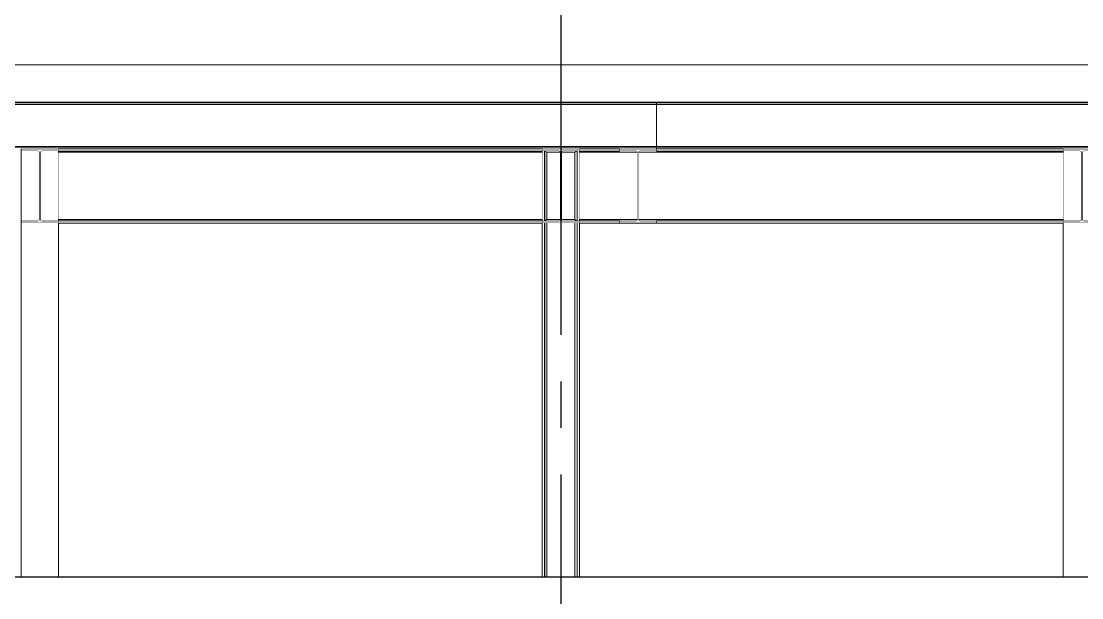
# Model space of a CAD drawing. Extents: x -18489 to 195597, y -1599 to 112111.
# Drawn here: x 21550 to 22120, y 27365 to 27674 of the extents above; entities that cross this region are included whole.
import ezdxf
from ezdxf.xclip import XClip

# ---------------------------------------------------------------- set-up
doc = ezdxf.new("R2010")
doc.units = 0
doc.header["$LTSCALE"] = 100
doc.header["$XCLIPFRAME"] = 2
doc.linetypes.add('188K-SM-07-F10-MECH-CR PIPE-Y2257103$0$X-S-FAB_SL ALL$0$COL-CEN-LIN', pattern=[3.25, 2.5, -0.25, 0.25, -0.25])
doc.linetypes.add('188K-SM-07-F10-MECH-CR PIPE-Y2257103$0$X-S-FAB_SL ALL$0$Wipeout_Contour', pattern=[1, 0, -1])
for name, color, linetype in [('188K-SM-07-F10-MECH-CR PIPE-Y2257103$0$X-S-FAB_SL ALL$0$ASP_1', 1, 'Continuous'), ('188K-SM-07-F10-MECH-CR PIPE-Y2257103$0$X-S-FAB_SL ALL$0$CCL', 15, '188K-SM-07-F10-MECH-CR PIPE-Y2257103$0$X-S-FAB_SL ALL$0$COL-CEN-LIN'), ('188K-SM-07-F10-MECH-CR PIPE-Y2257103$0$X-S-FAB_SL ALL$0$Hattch', 7, 'Continuous'), ('188K-SM-07-F10-MECH-CR PIPE-Y2257103$0$X-S-FAB_SL ALL$0$S-BEAM', 7, 'Continuous'), ('188K-SM-07-F10-MECH-CR PIPE-Y2257103$0$X-S-FAB_SL ALL$0$S-COL', 7, 'Continuous'), ('188K-SM-07-F10-MECH-CR PIPE-Y2257103$0$X-S-FAB_SL ALL$0$S-SLAB', 7, 'Continuous')]:
    doc.layers.add(name, color=color, linetype=linetype)

# ---------------------------------------------------------------- blocks, each defined once
blk = doc.blocks.new('188K-SM-07-F10-MECH-CR PIPE-Y2257103$0$X-S-FAB_SL ALL$0$剖面元素_1332_3', base_point=(23061.26, -8263.06))
at = {"layer": '188K-SM-07-F10-MECH-CR PIPE-Y2257103$0$X-S-FAB_SL ALL$0$S-BEAM', "color": 2, "lineweight": 0}
for p, q in [((44611.26, -6988.06), (44611.26, -6989.36)), ((44631.26, -6988.06), (44611.26, -6988.06)), ((44631.26, -6988.06), (44631.26, -6989.36)), ((44611.26, -7026.76), (44611.26, -7028.06)), ((44631.26, -7028.06), (44611.26, -7028.06)), ((44631.26, -7026.76), (44631.26, -7028.06))]:
    blk.add_line(p, q, dxfattribs=at)
at = {"layer": '188K-SM-07-F10-MECH-CR PIPE-Y2257103$0$X-S-FAB_SL ALL$0$S-BEAM', "color": 2, "lineweight": 0, "flags": 128}
for points in [[(44620.69, -6989.54), (44620.26, -6989.36), (44611.26, -6989.36)], [(44620.69, -6989.54), (44620.86, -6989.96), (44620.86, -7026.16), (44620.69, -7026.59)], [(44621.84, -6989.54), (44621.66, -6989.96), (44621.66, -7026.16), (44621.84, -7026.59)], [(44631.26, -6989.36), (44622.26, -6989.36), (44621.84, -6989.54)], [(44620.69, -7026.59), (44620.26, -7026.76), (44611.26, -7026.76)], [(44621.84, -7026.59), (44622.26, -7026.76), (44631.26, -7026.76)]]:
    blk.add_lwpolyline(points, dxfattribs=at)
blk = doc.blocks.new('188K-SM-07-F10-MECH-CR PIPE-Y2257103$0$X-S-FAB_SL ALL$0$剖面元素_1333_3', base_point=(23061.26, -8263.06))
at = {"layer": '188K-SM-07-F10-MECH-CR PIPE-Y2257103$0$X-S-FAB_SL ALL$0$S-BEAM', "color": 2, "lineweight": 0}
for p, q in [((44891.26, -6988.06), (44891.26, -6989.36)), ((44911.26, -6988.06), (44891.26, -6988.06)), ((44911.26, -6988.06), (44911.26, -6989.36)), ((44891.26, -7026.76), (44891.26, -7028.06)), ((44911.26, -7028.06), (44891.26, -7028.06)), ((44911.26, -7026.76), (44911.26, -7028.06))]:
    blk.add_line(p, q, dxfattribs=at)
at = {"layer": '188K-SM-07-F10-MECH-CR PIPE-Y2257103$0$X-S-FAB_SL ALL$0$S-BEAM', "color": 2, "lineweight": 0, "flags": 128}
for points in [[(44900.69, -6989.54), (44900.26, -6989.36), (44891.26, -6989.36)], [(44900.69, -6989.54), (44900.86, -6989.96), (44900.86, -7026.16), (44900.69, -7026.59)], [(44901.84, -6989.54), (44901.66, -6989.96), (44901.66, -7026.16), (44901.84, -7026.59)], [(44911.26, -6989.36), (44902.26, -6989.36), (44901.84, -6989.54)], [(44900.69, -7026.59), (44900.26, -7026.76), (44891.26, -7026.76)], [(44901.84, -7026.59), (44902.26, -7026.76), (44911.26, -7026.76)]]:
    blk.add_lwpolyline(points, dxfattribs=at)
blk = doc.blocks.new('188K-SM-07-F10-MECH-CR PIPE-Y2257103$0$X-S-FAB_SL ALL$0$剖面元素_1334_3', base_point=(23061.26, -8263.06))
at = {"layer": '188K-SM-07-F10-MECH-CR PIPE-Y2257103$0$X-S-FAB_SL ALL$0$S-BEAM', "color": 2, "lineweight": 0}
for p, q in [((45171.26, -6988.06), (45171.26, -6989.36)), ((45191.26, -6988.06), (45171.26, -6988.06)), ((45191.26, -6988.06), (45191.26, -6989.36)), ((45171.26, -7026.76), (45171.26, -7028.06)), ((45191.26, -7028.06), (45171.26, -7028.06)), ((45191.26, -7026.76), (45191.26, -7028.06))]:
    blk.add_line(p, q, dxfattribs=at)
at = {"layer": '188K-SM-07-F10-MECH-CR PIPE-Y2257103$0$X-S-FAB_SL ALL$0$S-BEAM', "color": 2, "lineweight": 0, "flags": 128}
for points in [[(45180.69, -6989.54), (45180.26, -6989.36), (45171.26, -6989.36)], [(45180.69, -6989.54), (45180.86, -6989.96), (45180.86, -7026.16), (45180.69, -7026.59)], [(45181.84, -6989.54), (45181.66, -6989.96), (45181.66, -7026.16), (45181.84, -7026.59)], [(45191.26, -6989.36), (45182.26, -6989.36), (45181.84, -6989.54)], [(45180.69, -7026.59), (45180.26, -7026.76), (45171.26, -7026.76)], [(45181.84, -7026.59), (45182.26, -7026.76), (45191.26, -7026.76)]]:
    blk.add_lwpolyline(points, dxfattribs=at)
blk = doc.blocks.new('188K-SM-07-F10-MECH-CR PIPE-Y2257103$0$X-S-FAB_SL ALL$0$剖面元素_1561_3', base_point=(23061.26, -8263.06))
at = {"color": 254, "linetype": '188K-SM-07-F10-MECH-CR PIPE-Y2257103$0$X-S-FAB_SL ALL$0$Wipeout_Contour', "lineweight": 0, "ltscale": 182697.814048}
blk.add_wipeout([(44952.76, -6987.26), (44952.76, -6988.06), (45320.76, -6988.06), (45320.76, -6987.26)], dxfattribs=at).dxf.layer = '188K-SM-07-F10-MECH-CR PIPE-Y2257103$0$X-S-FAB_SL ALL$0$Hattch'
at = {"color": 254, "linetype": '188K-SM-07-F10-MECH-CR PIPE-Y2257103$0$X-S-FAB_SL ALL$0$Wipeout_Contour', "lineweight": 0, "ltscale": 182697.542393}
blk.add_wipeout([(44952.76, -6987.18), (44952.76, -6987.26), (45320.76, -6987.26), (45320.76, -6987.18)], dxfattribs=at).dxf.layer = '188K-SM-07-F10-MECH-CR PIPE-Y2257103$0$X-S-FAB_SL ALL$0$Hattch'
at = {"color": 254, "linetype": '188K-SM-07-F10-MECH-CR PIPE-Y2257103$0$X-S-FAB_SL ALL$0$Wipeout_Contour', "lineweight": 0, "ltscale": 182697.450595}
blk.add_wipeout([(44952.76, -6986.96), (44952.76, -6987.18), (45320.76, -6987.18), (45320.76, -6986.96)], dxfattribs=at).dxf.layer = '188K-SM-07-F10-MECH-CR PIPE-Y2257103$0$X-S-FAB_SL ALL$0$Hattch'
at = {"color": 254, "linetype": '188K-SM-07-F10-MECH-CR PIPE-Y2257103$0$X-S-FAB_SL ALL$0$Wipeout_Contour', "lineweight": 0, "ltscale": 182690.482166}
blk.add_wipeout([(44952.76, -6964.36), (44952.76, -6986.96), (45320.76, -6986.96), (45320.76, -6964.36)], dxfattribs=at).dxf.layer = '188K-SM-07-F10-MECH-CR PIPE-Y2257103$0$X-S-FAB_SL ALL$0$Hattch'
at = {"layer": '188K-SM-07-F10-MECH-CR PIPE-Y2257103$0$X-S-FAB_SL ALL$0$S-BEAM', "color": 8, "lineweight": 0}
for p, q in [((44952.76, -6986.96), (45320.76, -6986.96)), ((44952.76, -6987.26), (45320.76, -6987.26))]:
    blk.add_line(p, q, dxfattribs=at)
at = {"color": 254, "linetype": '188K-SM-07-F10-MECH-CR PIPE-Y2257103$0$X-S-FAB_SL ALL$0$Wipeout_Contour', "lineweight": 0, "ltscale": 182683.513814}
blk.add_wipeout([(44952.76, -6964.15), (44952.76, -6964.36), (45320.76, -6964.36), (45320.76, -6964.15)], dxfattribs=at).dxf.layer = '188K-SM-07-F10-MECH-CR PIPE-Y2257103$0$X-S-FAB_SL ALL$0$Hattch'
at = {"color": 254, "linetype": '188K-SM-07-F10-MECH-CR PIPE-Y2257103$0$X-S-FAB_SL ALL$0$Wipeout_Contour', "lineweight": 0, "ltscale": 182683.422331}
blk.add_wipeout([(44952.76, -6964.06), (44952.76, -6964.15), (45320.76, -6964.15), (45320.76, -6964.06)], dxfattribs=at).dxf.layer = '188K-SM-07-F10-MECH-CR PIPE-Y2257103$0$X-S-FAB_SL ALL$0$Hattch'
at = {"color": 254, "linetype": '188K-SM-07-F10-MECH-CR PIPE-Y2257103$0$X-S-FAB_SL ALL$0$Wipeout_Contour', "lineweight": 0, "ltscale": 182683.151554}
blk.add_wipeout([(44952.76, -6963.26), (44952.76, -6964.06), (45320.76, -6964.06), (45320.76, -6963.26)], dxfattribs=at).dxf.layer = '188K-SM-07-F10-MECH-CR PIPE-Y2257103$0$X-S-FAB_SL ALL$0$Hattch'
at = {"layer": '188K-SM-07-F10-MECH-CR PIPE-Y2257103$0$X-S-FAB_SL ALL$0$S-BEAM', "color": 8, "lineweight": 0}
for p, q in [((44952.76, -6963.26), (45320.76, -6963.26)), ((44952.76, -6964.06), (45320.76, -6964.06)), ((44952.76, -6964.36), (45320.76, -6964.36))]:
    blk.add_line(p, q, dxfattribs=at)
blk = doc.blocks.new('188K-SM-07-F10-MECH-CR PIPE-Y2257103$0$X-S-FAB_SL ALL$0$剖面元素_1568_3', base_point=(23061.26, -8263.06))
at = {"layer": '188K-SM-07-F10-MECH-CR PIPE-Y2257103$0$X-S-FAB_SL ALL$0$S-BEAM', "color": 2, "lineweight": 0}
for p, q in [((44932.76, -6988.06), (44932.76, -6989.36)), ((44952.76, -6988.06), (44932.76, -6988.06)), ((44952.76, -6988.06), (44952.76, -6989.36)), ((44932.76, -7026.76), (44932.76, -7028.06)), ((44952.76, -7028.06), (44932.76, -7028.06)), ((44952.76, -7026.76), (44952.76, -7028.06))]:
    blk.add_line(p, q, dxfattribs=at)
at = {"layer": '188K-SM-07-F10-MECH-CR PIPE-Y2257103$0$X-S-FAB_SL ALL$0$S-BEAM', "color": 2, "lineweight": 0, "flags": 128}
for points in [[(44942.19, -6989.54), (44941.76, -6989.36), (44932.76, -6989.36)], [(44942.19, -6989.54), (44942.36, -6989.96), (44942.36, -7026.16), (44942.19, -7026.59)], [(44943.34, -6989.54), (44943.16, -6989.96), (44943.16, -7026.16), (44943.34, -7026.59)], [(44952.76, -6989.36), (44943.76, -6989.36), (44943.34, -6989.54)], [(44942.19, -7026.59), (44941.76, -7026.76), (44932.76, -7026.76)], [(44943.34, -7026.59), (44943.76, -7026.76), (44952.76, -7026.76)]]:
    blk.add_lwpolyline(points, dxfattribs=at)
blk = doc.blocks.new('188K-SM-07-F10-MECH-CR PIPE-Y2257103$0$X-S-FAB_SL ALL$0$剖面元素_2087_3', base_point=(23061.26, -8263.06))
at = {"color": 254, "linetype": '188K-SM-07-F10-MECH-CR PIPE-Y2257103$0$X-S-FAB_SL ALL$0$Wipeout_Contour', "lineweight": 0, "ltscale": 181742.355169}
blk.add_wipeout([(44891.26, -7026.76), (44892.46, -7026.76), (44892.46, -6989.36), (44891.26, -6989.36)], dxfattribs=at).dxf.layer = '188K-SM-07-F10-MECH-CR PIPE-Y2257103$0$X-S-FAB_SL ALL$0$Hattch'
at = {"color": 254, "linetype": '188K-SM-07-F10-MECH-CR PIPE-Y2257103$0$X-S-FAB_SL ALL$0$Wipeout_Contour', "lineweight": 0, "ltscale": 181816.655626}
blk.add_wipeout([(44910.06, -6989.36), (44910.06, -7026.76), (44911.26, -7026.76), (44911.26, -6989.36)], dxfattribs=at).dxf.layer = '188K-SM-07-F10-MECH-CR PIPE-Y2257103$0$X-S-FAB_SL ALL$0$Hattch'
at = {"color": 254, "linetype": '188K-SM-07-F10-MECH-CR PIPE-Y2257103$0$X-S-FAB_SL ALL$0$Wipeout_Contour', "lineweight": 0, "ltscale": 181814.247293}
blk.add_wipeout([(44892.46, -7028.06), (44891.26, -7028.06), (44891.26, -7218.06), (44892.46, -7218.06)], dxfattribs=at).dxf.layer = '188K-SM-07-F10-MECH-CR PIPE-Y2257103$0$X-S-FAB_SL ALL$0$Hattch'
at = {"color": 254, "linetype": '188K-SM-07-F10-MECH-CR PIPE-Y2257103$0$X-S-FAB_SL ALL$0$Wipeout_Contour', "lineweight": 0, "ltscale": 181888.51839}
blk.add_wipeout([(44910.06, -7028.06), (44910.06, -7218.06), (44911.26, -7218.06), (44911.26, -7028.06)], dxfattribs=at).dxf.layer = '188K-SM-07-F10-MECH-CR PIPE-Y2257103$0$X-S-FAB_SL ALL$0$Hattch'
at = {"color": 254, "linetype": '188K-SM-07-F10-MECH-CR PIPE-Y2257103$0$X-S-FAB_SL ALL$0$Wipeout_Contour', "lineweight": 0, "ltscale": 181813.940153}
blk.add_wipeout([(44909.89, -6989.36), (44909.89, -7026.76), (44910.06, -7026.76), (44910.06, -6989.36)], dxfattribs=at).dxf.layer = '188K-SM-07-F10-MECH-CR PIPE-Y2257103$0$X-S-FAB_SL ALL$0$Hattch'
at = {"color": 254, "linetype": '188K-SM-07-F10-MECH-CR PIPE-Y2257103$0$X-S-FAB_SL ALL$0$Wipeout_Contour', "lineweight": 0, "ltscale": 181885.803989}
blk.add_wipeout([(44909.89, -7028.06), (44909.89, -7218.06), (44910.06, -7218.06), (44910.06, -7028.06)], dxfattribs=at).dxf.layer = '188K-SM-07-F10-MECH-CR PIPE-Y2257103$0$X-S-FAB_SL ALL$0$Hattch'
at = {"color": 254, "linetype": '188K-SM-07-F10-MECH-CR PIPE-Y2257103$0$X-S-FAB_SL ALL$0$Wipeout_Contour', "lineweight": 0, "ltscale": 363625.417195}
blk.add_wipeout([(44909.42, -6989.54), (44909.41, -6989.54), (44909.41, -7026.58), (44909.42, -7026.59), (44909.84, -7026.76), (44909.89, -7026.76), (44909.89, -6989.36), (44909.84, -6989.36)], dxfattribs=at).dxf.layer = '188K-SM-07-F10-MECH-CR PIPE-Y2257103$0$X-S-FAB_SL ALL$0$Hattch'
at = {"color": 254, "linetype": '188K-SM-07-F10-MECH-CR PIPE-Y2257103$0$X-S-FAB_SL ALL$0$Wipeout_Contour', "lineweight": 0, "ltscale": 181884.520038}
blk.add_wipeout([(44909.41, -7218.06), (44909.89, -7218.06), (44909.89, -7028.06), (44909.41, -7028.06)], dxfattribs=at).dxf.layer = '188K-SM-07-F10-MECH-CR PIPE-Y2257103$0$X-S-FAB_SL ALL$0$Hattch'
at = {"color": 254, "linetype": '188K-SM-07-F10-MECH-CR PIPE-Y2257103$0$X-S-FAB_SL ALL$0$Wipeout_Contour', "lineweight": 0, "ltscale": 181810.430337}
blk.add_wipeout([(44908.76, -6989.96), (44908.76, -7026.16), (44909.41, -7026.58), (44909.41, -6989.54)], dxfattribs=at).dxf.layer = '188K-SM-07-F10-MECH-CR PIPE-Y2257103$0$X-S-FAB_SL ALL$0$Hattch'
at = {"color": 254, "linetype": '188K-SM-07-F10-MECH-CR PIPE-Y2257103$0$X-S-FAB_SL ALL$0$Wipeout_Contour', "lineweight": 0, "ltscale": 181882.296179}
blk.add_wipeout([(44908.76, -7028.06), (44908.76, -7218.06), (44909.41, -7218.06), (44909.41, -7028.06)], dxfattribs=at).dxf.layer = '188K-SM-07-F10-MECH-CR PIPE-Y2257103$0$X-S-FAB_SL ALL$0$Hattch'
at = {"color": 254, "linetype": '188K-SM-07-F10-MECH-CR PIPE-Y2257103$0$X-S-FAB_SL ALL$0$Wipeout_Contour', "lineweight": 0, "ltscale": 181851.382847}
blk.add_wipeout([(44893.76, -7028.06), (44893.76, -7218.06), (44908.76, -7218.06), (44908.76, -7028.06)], dxfattribs=at).dxf.layer = '188K-SM-07-F10-MECH-CR PIPE-Y2257103$0$X-S-FAB_SL ALL$0$Hattch'
at = {"color": 254, "linetype": '188K-SM-07-F10-MECH-CR PIPE-Y2257103$0$X-S-FAB_SL ALL$0$Wipeout_Contour', "lineweight": 0, "ltscale": 181763.893406}
blk.add_wipeout([(44893.76, -6989.96), (44893.76, -7026.16), (44900.86, -7026.16), (44900.86, -6989.96)], dxfattribs=at).dxf.layer = '188K-SM-07-F10-MECH-CR PIPE-Y2257103$0$X-S-FAB_SL ALL$0$Hattch'
at = {"color": 254, "linetype": '188K-SM-07-F10-MECH-CR PIPE-Y2257103$0$X-S-FAB_SL ALL$0$Wipeout_Contour', "lineweight": 0, "ltscale": 181748.579154}
blk.add_wipeout([(44893.11, -6989.54), (44893.11, -7026.58), (44893.76, -7026.16), (44893.76, -6989.96)], dxfattribs=at).dxf.layer = '188K-SM-07-F10-MECH-CR PIPE-Y2257103$0$X-S-FAB_SL ALL$0$Hattch'
at = {"color": 254, "linetype": '188K-SM-07-F10-MECH-CR PIPE-Y2257103$0$X-S-FAB_SL ALL$0$Wipeout_Contour', "lineweight": 0, "ltscale": 181795.115402}
blk.add_wipeout([(44908.76, -6989.96), (44901.66, -6989.96), (44901.66, -7026.16), (44908.76, -7026.16)], dxfattribs=at).dxf.layer = '188K-SM-07-F10-MECH-CR PIPE-Y2257103$0$X-S-FAB_SL ALL$0$Hattch'
at = {"layer": '188K-SM-07-F10-MECH-CR PIPE-Y2257103$0$X-S-FAB_SL ALL$0$S-COL', "color": 8, "lineweight": 0}
for p, q in [((44908.76, -7026.16), (44908.76, -6989.96)), ((44910.06, -7026.76), (44910.06, -6989.36)), ((44911.26, -7026.76), (44911.26, -6989.36)), ((44908.76, -7218.06), (44908.76, -7028.06)), ((44910.06, -7218.06), (44910.06, -7028.06)), ((44911.26, -7218.06), (44911.26, -7028.06))]:
    blk.add_line(p, q, dxfattribs=at)
at = {"color": 254, "linetype": '188K-SM-07-F10-MECH-CR PIPE-Y2257103$0$X-S-FAB_SL ALL$0$Wipeout_Contour', "lineweight": 0, "ltscale": 181820.469438}
blk.add_wipeout([(44893.76, -7028.06), (44893.11, -7028.06), (44893.11, -7218.06), (44893.76, -7218.06)], dxfattribs=at).dxf.layer = '188K-SM-07-F10-MECH-CR PIPE-Y2257103$0$X-S-FAB_SL ALL$0$Hattch'
at = {"color": 254, "linetype": '188K-SM-07-F10-MECH-CR PIPE-Y2257103$0$X-S-FAB_SL ALL$0$Wipeout_Contour', "lineweight": 0, "ltscale": 181818.245597}
blk.add_wipeout([(44892.64, -7218.06), (44893.11, -7218.06), (44893.11, -7028.06), (44892.64, -7028.06)], dxfattribs=at).dxf.layer = '188K-SM-07-F10-MECH-CR PIPE-Y2257103$0$X-S-FAB_SL ALL$0$Hattch'
at = {"color": 254, "linetype": '188K-SM-07-F10-MECH-CR PIPE-Y2257103$0$X-S-FAB_SL ALL$0$Wipeout_Contour', "lineweight": 0, "ltscale": 363492.605063}
blk.add_wipeout([(44892.64, -7026.76), (44892.69, -7026.76), (44893.11, -7026.59), (44893.11, -7026.58), (44893.11, -6989.54), (44893.11, -6989.54), (44892.69, -6989.36), (44892.64, -6989.36)], dxfattribs=at).dxf.layer = '188K-SM-07-F10-MECH-CR PIPE-Y2257103$0$X-S-FAB_SL ALL$0$Hattch'
at = {"color": 254, "linetype": '188K-SM-07-F10-MECH-CR PIPE-Y2257103$0$X-S-FAB_SL ALL$0$Wipeout_Contour', "lineweight": 0, "ltscale": 181816.961665}
blk.add_wipeout([(44892.46, -7218.06), (44892.64, -7218.06), (44892.64, -7028.06), (44892.46, -7028.06)], dxfattribs=at).dxf.layer = '188K-SM-07-F10-MECH-CR PIPE-Y2257103$0$X-S-FAB_SL ALL$0$Hattch'
at = {"color": 254, "linetype": '188K-SM-07-F10-MECH-CR PIPE-Y2257103$0$X-S-FAB_SL ALL$0$Wipeout_Contour', "lineweight": 0, "ltscale": 181745.070615}
blk.add_wipeout([(44892.64, -6989.36), (44892.46, -6989.36), (44892.46, -7026.76), (44892.64, -7026.76)], dxfattribs=at).dxf.layer = '188K-SM-07-F10-MECH-CR PIPE-Y2257103$0$X-S-FAB_SL ALL$0$Hattch'
at = {"layer": '188K-SM-07-F10-MECH-CR PIPE-Y2257103$0$X-S-FAB_SL ALL$0$S-COL', "color": 8, "lineweight": 0}
for p, q in [((44891.26, -7026.76), (44891.26, -6989.36)), ((44892.46, -7026.76), (44892.46, -6989.36)), ((44893.76, -7026.16), (44893.76, -6989.96)), ((44891.26, -7218.06), (44891.26, -7028.06)), ((44892.46, -7218.06), (44892.46, -7028.06)), ((44893.76, -7218.06), (44893.76, -7028.06))]:
    blk.add_line(p, q, dxfattribs=at)
blk = doc.blocks.new('188K-SM-07-F10-MECH-CR PIPE-Y2257103$0$X-S-FAB_SL ALL$0$剖面元素_2088_3', base_point=(23061.26, -8263.06))
at = {"color": 254, "linetype": '188K-SM-07-F10-MECH-CR PIPE-Y2257103$0$X-S-FAB_SL ALL$0$Wipeout_Contour', "lineweight": 0, "ltscale": 182957.632344}
blk.add_wipeout([(45171.26, -7218.06), (45191.26, -7218.06), (45191.26, -7028.06), (45171.26, -7028.06)], dxfattribs=at).dxf.layer = '188K-SM-07-F10-MECH-CR PIPE-Y2257103$0$X-S-FAB_SL ALL$0$Hattch'
at = {"color": 254, "linetype": '188K-SM-07-F10-MECH-CR PIPE-Y2257103$0$X-S-FAB_SL ALL$0$Wipeout_Contour', "lineweight": 0, "ltscale": 365746.893828}
blk.add_wipeout([(45171.26, -6989.36), (45171.26, -7026.76), (45180.26, -7026.76), (45180.69, -7026.59), (45180.86, -7026.16), (45180.86, -6989.96), (45180.69, -6989.54), (45180.26, -6989.36)], dxfattribs=at).dxf.layer = '188K-SM-07-F10-MECH-CR PIPE-Y2257103$0$X-S-FAB_SL ALL$0$Hattch'
at = {"layer": '188K-SM-07-F10-MECH-CR PIPE-Y2257103$0$X-S-FAB_SL ALL$0$S-COL', "color": 8, "lineweight": 0}
for p, q in [((45171.26, -7026.76), (45171.26, -6989.36)), ((45171.26, -7218.06), (45171.26, -7028.06))]:
    blk.add_line(p, q, dxfattribs=at)
at = {"color": 254, "linetype": '188K-SM-07-F10-MECH-CR PIPE-Y2257103$0$X-S-FAB_SL ALL$0$Wipeout_Contour', "lineweight": 0, "ltscale": 365797.864036}
blk.add_wipeout([(45181.66, -7026.16), (45181.84, -7026.59), (45182.26, -7026.76), (45191.26, -7026.76), (45191.26, -6989.36), (45182.26, -6989.36), (45181.84, -6989.54), (45181.66, -6989.96)], dxfattribs=at).dxf.layer = '188K-SM-07-F10-MECH-CR PIPE-Y2257103$0$X-S-FAB_SL ALL$0$Hattch'
at = {"layer": '188K-SM-07-F10-MECH-CR PIPE-Y2257103$0$X-S-FAB_SL ALL$0$S-COL', "color": 8, "lineweight": 0}
for p, q in [((45191.26, -7026.76), (45191.26, -6989.36)), ((45191.26, -7218.06), (45191.26, -7028.06))]:
    blk.add_line(p, q, dxfattribs=at)
blk = doc.blocks.new('188K-SM-07-F10-MECH-CR PIPE-Y2257103$0$X-S-FAB_SL ALL$0$剖面元素_2090_3', base_point=(23061.26, -8263.06))
at = {"color": 254, "linetype": '188K-SM-07-F10-MECH-CR PIPE-Y2257103$0$X-S-FAB_SL ALL$0$Wipeout_Contour', "lineweight": 0, "ltscale": 180745.302858}
blk.add_wipeout([(44611.26, -7218.06), (44631.26, -7218.06), (44631.26, -7028.06), (44611.26, -7028.06)], dxfattribs=at).dxf.layer = '188K-SM-07-F10-MECH-CR PIPE-Y2257103$0$X-S-FAB_SL ALL$0$Hattch'
at = {"color": 254, "linetype": '188K-SM-07-F10-MECH-CR PIPE-Y2257103$0$X-S-FAB_SL ALL$0$Wipeout_Contour', "lineweight": 0, "ltscale": 361320.493231}
blk.add_wipeout([(44611.26, -6989.36), (44611.26, -7026.76), (44620.26, -7026.76), (44620.69, -7026.59), (44620.86, -7026.16), (44620.86, -6989.96), (44620.69, -6989.54), (44620.26, -6989.36)], dxfattribs=at).dxf.layer = '188K-SM-07-F10-MECH-CR PIPE-Y2257103$0$X-S-FAB_SL ALL$0$Hattch'
at = {"layer": '188K-SM-07-F10-MECH-CR PIPE-Y2257103$0$X-S-FAB_SL ALL$0$S-COL', "color": 8, "lineweight": 0}
for p, q in [((44611.26, -7026.76), (44611.26, -6989.36)), ((44611.26, -7218.06), (44611.26, -7028.06))]:
    blk.add_line(p, q, dxfattribs=at)
at = {"color": 254, "linetype": '188K-SM-07-F10-MECH-CR PIPE-Y2257103$0$X-S-FAB_SL ALL$0$Wipeout_Contour', "lineweight": 0, "ltscale": 361371.448323}
blk.add_wipeout([(44621.66, -7026.16), (44621.84, -7026.59), (44622.26, -7026.76), (44631.26, -7026.76), (44631.26, -6989.36), (44622.26, -6989.36), (44621.84, -6989.54), (44621.66, -6989.96)], dxfattribs=at).dxf.layer = '188K-SM-07-F10-MECH-CR PIPE-Y2257103$0$X-S-FAB_SL ALL$0$Hattch'
at = {"layer": '188K-SM-07-F10-MECH-CR PIPE-Y2257103$0$X-S-FAB_SL ALL$0$S-COL', "color": 8, "lineweight": 0}
for p, q in [((44631.26, -7026.76), (44631.26, -6989.36)), ((44631.26, -7218.06), (44631.26, -7028.06))]:
    blk.add_line(p, q, dxfattribs=at)
blk = doc.blocks.new('188K-SM-07-F10-MECH-CR PIPE-Y2257103$0$X-S-FAB_SL ALL$0$剖面元素_2189_3', base_point=(23061.26, -8263.06))
at = {"color": 254, "linetype": '188K-SM-07-F10-MECH-CR PIPE-Y2257103$0$X-S-FAB_SL ALL$0$Wipeout_Contour', "lineweight": 0, "ltscale": 168576.746401}
blk.add_wipeout([(38161.26, -6987.26), (38161.26, -6988.06), (44952.76, -6988.06), (44952.76, -6987.26)], dxfattribs=at).dxf.layer = '188K-SM-07-F10-MECH-CR PIPE-Y2257103$0$X-S-FAB_SL ALL$0$Hattch'
at = {"color": 254, "linetype": '188K-SM-07-F10-MECH-CR PIPE-Y2257103$0$X-S-FAB_SL ALL$0$Wipeout_Contour', "lineweight": 0, "ltscale": 168576.450104}
blk.add_wipeout([(38161.26, -6987.18), (38161.26, -6987.26), (44952.76, -6987.26), (44952.76, -6987.18)], dxfattribs=at).dxf.layer = '188K-SM-07-F10-MECH-CR PIPE-Y2257103$0$X-S-FAB_SL ALL$0$Hattch'
at = {"color": 254, "linetype": '188K-SM-07-F10-MECH-CR PIPE-Y2257103$0$X-S-FAB_SL ALL$0$Wipeout_Contour', "lineweight": 0, "ltscale": 168576.349998}
blk.add_wipeout([(38161.26, -6986.96), (38161.26, -6987.18), (44952.76, -6987.18), (44952.76, -6986.96)], dxfattribs=at).dxf.layer = '188K-SM-07-F10-MECH-CR PIPE-Y2257103$0$X-S-FAB_SL ALL$0$Hattch'
at = {"color": 254, "linetype": '188K-SM-07-F10-MECH-CR PIPE-Y2257103$0$X-S-FAB_SL ALL$0$Wipeout_Contour', "lineweight": 0, "ltscale": 168568.749907}
blk.add_wipeout([(38161.26, -6964.36), (38161.26, -6986.96), (44952.76, -6986.96), (44952.76, -6964.36)], dxfattribs=at).dxf.layer = '188K-SM-07-F10-MECH-CR PIPE-Y2257103$0$X-S-FAB_SL ALL$0$Hattch'
at = {"layer": '188K-SM-07-F10-MECH-CR PIPE-Y2257103$0$X-S-FAB_SL ALL$0$S-BEAM', "color": 8, "lineweight": 0}
for p, q in [((38161.26, -6986.96), (44952.76, -6986.96)), ((38161.26, -6987.26), (44952.76, -6987.26)), ((44631.26, -6988.06), (44891.26, -6988.06)), ((44911.26, -6988.06), (44932.76, -6988.06)), ((44952.76, -6986.96), (44952.76, -6987.18)), ((44952.76, -6987.18), (44952.76, -6987.26)), ((44952.76, -6987.26), (44952.76, -6988.06))]:
    blk.add_line(p, q, dxfattribs=at)
at = {"color": 254, "linetype": '188K-SM-07-F10-MECH-CR PIPE-Y2257103$0$X-S-FAB_SL ALL$0$Wipeout_Contour', "lineweight": 0, "ltscale": 168561.149864}
blk.add_wipeout([(38161.26, -6964.15), (38161.26, -6964.36), (44952.76, -6964.36), (44952.76, -6964.15)], dxfattribs=at).dxf.layer = '188K-SM-07-F10-MECH-CR PIPE-Y2257103$0$X-S-FAB_SL ALL$0$Hattch'
at = {"color": 254, "linetype": '188K-SM-07-F10-MECH-CR PIPE-Y2257103$0$X-S-FAB_SL ALL$0$Wipeout_Contour', "lineweight": 0, "ltscale": 168561.050075}
blk.add_wipeout([(38161.26, -6964.06), (38161.26, -6964.15), (44952.76, -6964.15), (44952.76, -6964.06)], dxfattribs=at).dxf.layer = '188K-SM-07-F10-MECH-CR PIPE-Y2257103$0$X-S-FAB_SL ALL$0$Hattch'
at = {"color": 254, "linetype": '188K-SM-07-F10-MECH-CR PIPE-Y2257103$0$X-S-FAB_SL ALL$0$Wipeout_Contour', "lineweight": 0, "ltscale": 168560.754769}
blk.add_wipeout([(38161.26, -6963.26), (38161.26, -6964.06), (44952.76, -6964.06), (44952.76, -6963.26)], dxfattribs=at).dxf.layer = '188K-SM-07-F10-MECH-CR PIPE-Y2257103$0$X-S-FAB_SL ALL$0$Hattch'
at = {"layer": '188K-SM-07-F10-MECH-CR PIPE-Y2257103$0$X-S-FAB_SL ALL$0$S-BEAM', "color": 8, "lineweight": 0}
for p, q in [((38161.26, -6963.26), (44952.76, -6963.26)), ((38161.26, -6964.06), (44952.76, -6964.06)), ((38161.26, -6964.36), (44952.76, -6964.36)), ((44952.76, -6963.26), (44952.76, -6964.06)), ((44952.76, -6964.06), (44952.76, -6964.15)), ((44952.76, -6964.15), (44952.76, -6964.36)), ((44952.76, -6964.36), (44952.76, -6986.96))]:
    blk.add_line(p, q, dxfattribs=at)
blk = doc.blocks.new('188K-SM-07-F10-MECH-CR PIPE-Y2257103$0$X-S-FAB_SL ALL$0$A$C2e9ab586')
at = {"layer": '188K-SM-07-F10-MECH-CR PIPE-Y2257103$0$X-S-FAB_SL ALL$0$S-SLAB', "color": 15, "lineweight": 0}
for p, q in [((-4556.39, 1605), (-10511.39, 1605)), ((-4556.39, 1585), (-10511.39, 1585))]:
    blk.add_line(p, q, dxfattribs=at)
at = {"layer": '188K-SM-07-F10-MECH-CR PIPE-Y2257103$0$X-S-FAB_SL ALL$0$S-BEAM', "lineweight": 0}
for name in ['188K-SM-07-F10-MECH-CR PIPE-Y2257103$0$X-S-FAB_SL ALL$0$剖面元素_1332_3', '188K-SM-07-F10-MECH-CR PIPE-Y2257103$0$X-S-FAB_SL ALL$0$剖面元素_1333_3', '188K-SM-07-F10-MECH-CR PIPE-Y2257103$0$X-S-FAB_SL ALL$0$剖面元素_1334_3']:
    blk.add_blockref(name, (-28106.39, 285), dxfattribs=at)
blk.add_blockref('188K-SM-07-F10-MECH-CR PIPE-Y2257103$0$X-S-FAB_SL ALL$0$剖面元素_1561_3', (-28106.39, 285), dxfattribs=at)
at = {"layer": '188K-SM-07-F10-MECH-CR PIPE-Y2257103$0$X-S-FAB_SL ALL$0$S-COL', "lineweight": 0}
for name in ['188K-SM-07-F10-MECH-CR PIPE-Y2257103$0$X-S-FAB_SL ALL$0$剖面元素_2090_3', '188K-SM-07-F10-MECH-CR PIPE-Y2257103$0$X-S-FAB_SL ALL$0$剖面元素_2087_3']:
    blk.add_blockref(name, (-28106.39, 285), dxfattribs=at)
at = {"layer": '188K-SM-07-F10-MECH-CR PIPE-Y2257103$0$X-S-FAB_SL ALL$0$S-BEAM', "lineweight": 0}
blk.add_blockref('188K-SM-07-F10-MECH-CR PIPE-Y2257103$0$X-S-FAB_SL ALL$0$剖面元素_1568_3', (-28106.39, 285), dxfattribs=at)
at = {"layer": '188K-SM-07-F10-MECH-CR PIPE-Y2257103$0$X-S-FAB_SL ALL$0$S-COL', "lineweight": 0}
blk.add_blockref('188K-SM-07-F10-MECH-CR PIPE-Y2257103$0$X-S-FAB_SL ALL$0$剖面元素_2088_3', (-28106.39, 285), dxfattribs=at)
at = {"color": 254, "linetype": '188K-SM-07-F10-MECH-CR PIPE-Y2257103$0$X-S-FAB_SL ALL$0$Wipeout_Contour', "lineweight": 0, "ltscale": 181214.727203}
blk.add_wipeout([(-6536.39, 1558.52), (-6276.39, 1558.52), (-6276.39, 1558.7), (-6536.39, 1558.7)], dxfattribs=at).dxf.layer = '188K-SM-07-F10-MECH-CR PIPE-Y2257103$0$X-S-FAB_SL ALL$0$Hattch'
at = {"color": 254, "linetype": '188K-SM-07-F10-MECH-CR PIPE-Y2257103$0$X-S-FAB_SL ALL$0$Wipeout_Contour', "lineweight": 0, "ltscale": 181809.068874}
blk.add_wipeout([(-6258.23, 1521.48), (-6265.81, 1521.48), (-6265.39, 1521.3), (-6257.81, 1521.3)], dxfattribs=at).dxf.layer = '188K-SM-07-F10-MECH-CR PIPE-Y2257103$0$X-S-FAB_SL ALL$0$Hattch'
at = {"color": 254, "linetype": '188K-SM-07-F10-MECH-CR PIPE-Y2257103$0$X-S-FAB_SL ALL$0$Wipeout_Contour', "lineweight": 0, "ltscale": 181214.912346}
blk.add_wipeout([(-6536.39, 1558.1), (-6276.39, 1558.1), (-6276.39, 1558.52), (-6536.39, 1558.52)], dxfattribs=at).dxf.layer = '188K-SM-07-F10-MECH-CR PIPE-Y2257103$0$X-S-FAB_SL ALL$0$Hattch'
at = {"color": 254, "linetype": '188K-SM-07-F10-MECH-CR PIPE-Y2257103$0$X-S-FAB_SL ALL$0$Wipeout_Contour', "lineweight": 0, "ltscale": 182384.797587}
blk.add_wipeout([(-6224.31, 1558.52), (-6224.49, 1558.1), (-5996.39, 1558.1), (-5996.39, 1558.52)], dxfattribs=at).dxf.layer = '188K-SM-07-F10-MECH-CR PIPE-Y2257103$0$X-S-FAB_SL ALL$0$Hattch'
at = {"color": 254, "linetype": '188K-SM-07-F10-MECH-CR PIPE-Y2257103$0$X-S-FAB_SL ALL$0$Wipeout_Contour', "lineweight": 0, "ltscale": 227262.654735}
blk.add_wipeout([(-6258.24, 1521.48), (-6258.89, 1521.9), (-6265.99, 1521.9), (-6265.81, 1521.48), (-6258.23, 1521.48)], dxfattribs=at).dxf.layer = '188K-SM-07-F10-MECH-CR PIPE-Y2257103$0$X-S-FAB_SL ALL$0$Hattch'
at = {"color": 254, "linetype": '188K-SM-07-F10-MECH-CR PIPE-Y2257103$0$X-S-FAB_SL ALL$0$Wipeout_Contour', "lineweight": 0, "ltscale": 181226.242379}
blk.add_wipeout([(-6276.39, 1558.1), (-6536.39, 1558.1), (-6536.39, 1521.9), (-6276.39, 1521.9)], dxfattribs=at).dxf.layer = '188K-SM-07-F10-MECH-CR PIPE-Y2257103$0$X-S-FAB_SL ALL$0$Hattch'
at = {"color": 254, "linetype": '188K-SM-07-F10-MECH-CR PIPE-Y2257103$0$X-S-FAB_SL ALL$0$Wipeout_Contour', "lineweight": 0, "ltscale": 182395.882056}
blk.add_wipeout([(-6224.49, 1521.9), (-5996.39, 1521.9), (-5996.39, 1558.1), (-6224.49, 1558.1)], dxfattribs=at).dxf.layer = '188K-SM-07-F10-MECH-CR PIPE-Y2257103$0$X-S-FAB_SL ALL$0$Hattch'
at = {"color": 254, "linetype": '188K-SM-07-F10-MECH-CR PIPE-Y2257103$0$X-S-FAB_SL ALL$0$Wipeout_Contour', "lineweight": 0, "ltscale": 181873.444553}
blk.add_wipeout([(-6234.89, 1520), (-6234.89, 1521.3), (-6256.39, 1521.3), (-6256.39, 1520)], dxfattribs=at).dxf.layer = '188K-SM-07-F10-MECH-CR PIPE-Y2257103$0$X-S-FAB_SL ALL$0$Hattch'
at = {"color": 254, "linetype": '188K-SM-07-F10-MECH-CR PIPE-Y2257103$0$X-S-FAB_SL ALL$0$Wipeout_Contour', "lineweight": 0, "ltscale": 181214.271889}
blk.add_wipeout([(-6276.39, 1558.7), (-6276.39, 1560), (-6536.39, 1560), (-6536.39, 1558.7)], dxfattribs=at).dxf.layer = '188K-SM-07-F10-MECH-CR PIPE-Y2257103$0$X-S-FAB_SL ALL$0$Hattch'
at = {"color": 254, "linetype": '188K-SM-07-F10-MECH-CR PIPE-Y2257103$0$X-S-FAB_SL ALL$0$Wipeout_Contour', "lineweight": 0, "ltscale": 182385.205429}
blk.add_wipeout([(-6224.31, 1558.52), (-5996.39, 1558.52), (-5996.39, 1558.7), (-6223.89, 1558.7)], dxfattribs=at).dxf.layer = '188K-SM-07-F10-MECH-CR PIPE-Y2257103$0$X-S-FAB_SL ALL$0$Hattch'
at = {"color": 254, "linetype": '188K-SM-07-F10-MECH-CR PIPE-Y2257103$0$X-S-FAB_SL ALL$0$Wipeout_Contour', "lineweight": 0, "ltscale": 181237.572842}
blk.add_wipeout([(-6536.39, 1521.48), (-6276.39, 1521.48), (-6276.39, 1521.9), (-6536.39, 1521.9)], dxfattribs=at).dxf.layer = '188K-SM-07-F10-MECH-CR PIPE-Y2257103$0$X-S-FAB_SL ALL$0$Hattch'
at = {"color": 254, "linetype": '188K-SM-07-F10-MECH-CR PIPE-Y2257103$0$X-S-FAB_SL ALL$0$Wipeout_Contour', "lineweight": 0, "ltscale": 182407.312705}
blk.add_wipeout([(-6224.49, 1521.9), (-6224.31, 1521.48), (-5996.39, 1521.48), (-5996.39, 1521.9)], dxfattribs=at).dxf.layer = '188K-SM-07-F10-MECH-CR PIPE-Y2257103$0$X-S-FAB_SL ALL$0$Hattch'
at = {"color": 254, "linetype": '188K-SM-07-F10-MECH-CR PIPE-Y2257103$0$X-S-FAB_SL ALL$0$Wipeout_Contour', "lineweight": 0, "ltscale": 227186.104343}
blk.add_wipeout([(-6274.54, 1558.52), (-6274.54, 1558.52), (-6273.89, 1558.1), (-6266.79, 1558.1), (-6266.96, 1558.52)], dxfattribs=at).dxf.layer = '188K-SM-07-F10-MECH-CR PIPE-Y2257103$0$X-S-FAB_SL ALL$0$Hattch'
at = {"color": 254, "linetype": '188K-SM-07-F10-MECH-CR PIPE-Y2257103$0$X-S-FAB_SL ALL$0$Wipeout_Contour', "lineweight": 0, "ltscale": 182402.960361}
blk.add_wipeout([(-6214.89, 1560), (-6214.89, 1558.7), (-5996.39, 1558.7), (-5996.39, 1560)], dxfattribs=at).dxf.layer = '188K-SM-07-F10-MECH-CR PIPE-Y2257103$0$X-S-FAB_SL ALL$0$Hattch'
at = {"color": 254, "linetype": '188K-SM-07-F10-MECH-CR PIPE-Y2257103$0$X-S-FAB_SL ALL$0$Wipeout_Contour', "lineweight": 0, "ltscale": 181237.758937}
blk.add_wipeout([(-6536.39, 1521.48), (-6536.39, 1521.3), (-6276.39, 1521.3), (-6276.39, 1521.48)], dxfattribs=at).dxf.layer = '188K-SM-07-F10-MECH-CR PIPE-Y2257103$0$X-S-FAB_SL ALL$0$Hattch'
at = {"color": 254, "linetype": '188K-SM-07-F10-MECH-CR PIPE-Y2257103$0$X-S-FAB_SL ALL$0$Wipeout_Contour', "lineweight": 0, "ltscale": 182408.089328}
blk.add_wipeout([(-5996.39, 1521.48), (-6224.31, 1521.48), (-6223.89, 1521.3), (-5996.39, 1521.3)], dxfattribs=at).dxf.layer = '188K-SM-07-F10-MECH-CR PIPE-Y2257103$0$X-S-FAB_SL ALL$0$Hattch'
at = {"layer": '188K-SM-07-F10-MECH-CR PIPE-Y2257103$0$X-S-FAB_SL ALL$0$S-BEAM', "color": 8, "lineweight": 0}
for p, q in [((-5996.39, 1560), (-6214.89, 1560)), ((-5996.39, 1558.7), (-6214.89, 1558.7))]:
    blk.add_line(p, q, dxfattribs=at)
at = {"color": 254, "linetype": '188K-SM-07-F10-MECH-CR PIPE-Y2257103$0$X-S-FAB_SL ALL$0$Wipeout_Contour', "lineweight": 0, "ltscale": 181749.939037}
blk.add_wipeout([(-6274.96, 1558.7), (-6274.54, 1558.52), (-6266.96, 1558.52), (-6267.39, 1558.7)], dxfattribs=at).dxf.layer = '188K-SM-07-F10-MECH-CR PIPE-Y2257103$0$X-S-FAB_SL ALL$0$Hattch'
at = {"color": 254, "linetype": '188K-SM-07-F10-MECH-CR PIPE-Y2257103$0$X-S-FAB_SL ALL$0$Wipeout_Contour', "lineweight": 0, "ltscale": 181238.216704}
blk.add_wipeout([(-6276.39, 1520), (-6276.39, 1521.3), (-6536.39, 1521.3), (-6536.39, 1520)], dxfattribs=at).dxf.layer = '188K-SM-07-F10-MECH-CR PIPE-Y2257103$0$X-S-FAB_SL ALL$0$Hattch'
at = {"color": 254, "linetype": '188K-SM-07-F10-MECH-CR PIPE-Y2257103$0$X-S-FAB_SL ALL$0$Wipeout_Contour', "lineweight": 0, "ltscale": 181891.205045}
blk.add_wipeout([(-6256.39, 1521.48), (-6256.39, 1521.3), (-6225.89, 1521.3), (-6225.46, 1521.48)], dxfattribs=at).dxf.layer = '188K-SM-07-F10-MECH-CR PIPE-Y2257103$0$X-S-FAB_SL ALL$0$Hattch'
at = {"color": 254, "linetype": '188K-SM-07-F10-MECH-CR PIPE-Y2257103$0$X-S-FAB_SL ALL$0$Wipeout_Contour', "lineweight": 0, "ltscale": 182426.749093}
blk.add_wipeout([(-6214.89, 1521.3), (-6214.89, 1520), (-5996.39, 1520), (-5996.39, 1521.3)], dxfattribs=at).dxf.layer = '188K-SM-07-F10-MECH-CR PIPE-Y2257103$0$X-S-FAB_SL ALL$0$Hattch'
at = {"layer": '188K-SM-07-F10-MECH-CR PIPE-Y2257103$0$X-S-FAB_SL ALL$0$S-BEAM', "color": 8, "lineweight": 0}
for p, q in [((-6276.39, 1558.7), (-6536.39, 1558.7)), ((-6276.39, 1558.1), (-6536.39, 1558.1)), ((-6274.54, 1558.52), (-6274.96, 1558.7)), ((-6274.54, 1558.52), (-6273.89, 1558.1)), ((-5996.39, 1521.3), (-6214.89, 1521.3)), ((-5996.39, 1520), (-6214.89, 1520))]:
    blk.add_line(p, q, dxfattribs=at)
at = {"color": 254, "linetype": '188K-SM-07-F10-MECH-CR PIPE-Y2257103$0$X-S-FAB_SL ALL$0$Wipeout_Contour', "lineweight": 0, "ltscale": 181786.109712}
blk.add_wipeout([(-6265.81, 1558.52), (-6258.23, 1558.52), (-6257.81, 1558.7), (-6265.39, 1558.7)], dxfattribs=at).dxf.layer = '188K-SM-07-F10-MECH-CR PIPE-Y2257103$0$X-S-FAB_SL ALL$0$Hattch'
at = {"color": 254, "linetype": '188K-SM-07-F10-MECH-CR PIPE-Y2257103$0$X-S-FAB_SL ALL$0$Wipeout_Contour', "lineweight": 0, "ltscale": 227214.56226}
blk.add_wipeout([(-6273.89, 1521.9), (-6274.54, 1521.48), (-6274.54, 1521.48), (-6266.96, 1521.48), (-6266.79, 1521.9)], dxfattribs=at).dxf.layer = '188K-SM-07-F10-MECH-CR PIPE-Y2257103$0$X-S-FAB_SL ALL$0$Hattch'
at = {"color": 254, "linetype": '188K-SM-07-F10-MECH-CR PIPE-Y2257103$0$X-S-FAB_SL ALL$0$Wipeout_Contour', "lineweight": 0, "ltscale": 181891.604449}
blk.add_wipeout([(-6225.29, 1521.9), (-6256.39, 1521.9), (-6256.39, 1521.48), (-6225.46, 1521.48)], dxfattribs=at).dxf.layer = '188K-SM-07-F10-MECH-CR PIPE-Y2257103$0$X-S-FAB_SL ALL$0$Hattch'
at = {"color": 254, "linetype": '188K-SM-07-F10-MECH-CR PIPE-Y2257103$0$X-S-FAB_SL ALL$0$Wipeout_Contour', "lineweight": 0, "ltscale": 227234.202869}
blk.add_wipeout([(-6258.89, 1558.1), (-6258.24, 1558.52), (-6258.23, 1558.52), (-6265.81, 1558.52), (-6265.99, 1558.1)], dxfattribs=at).dxf.layer = '188K-SM-07-F10-MECH-CR PIPE-Y2257103$0$X-S-FAB_SL ALL$0$Hattch'
at = {"color": 254, "linetype": '188K-SM-07-F10-MECH-CR PIPE-Y2257103$0$X-S-FAB_SL ALL$0$Wipeout_Contour', "lineweight": 0, "ltscale": 181772.902768}
blk.add_wipeout([(-6274.54, 1521.48), (-6274.96, 1521.3), (-6267.39, 1521.3), (-6266.96, 1521.48)], dxfattribs=at).dxf.layer = '188K-SM-07-F10-MECH-CR PIPE-Y2257103$0$X-S-FAB_SL ALL$0$Hattch'
at = {"layer": '188K-SM-07-F10-MECH-CR PIPE-Y2257103$0$X-S-FAB_SL ALL$0$S-BEAM', "color": 8, "lineweight": 0}
for p, q in [((-6266.79, 1558.1), (-6273.89, 1558.1)), ((-6276.39, 1521.9), (-6536.39, 1521.9)), ((-6273.89, 1521.9), (-6274.54, 1521.48)), ((-6266.79, 1521.9), (-6273.89, 1521.9)), ((-6276.39, 1521.3), (-6536.39, 1521.3)), ((-6276.39, 1520), (-6536.39, 1520)), ((-6274.54, 1521.48), (-6274.96, 1521.3))]:
    blk.add_line(p, q, dxfattribs=at)
at = {"color": 254, "linetype": '188K-SM-07-F10-MECH-CR PIPE-Y2257103$0$X-S-FAB_SL ALL$0$Wipeout_Contour', "lineweight": 0, "ltscale": 181880.482878}
blk.add_wipeout([(-6225.29, 1558.1), (-6256.39, 1558.1), (-6256.39, 1521.9), (-6225.29, 1521.9)], dxfattribs=at).dxf.layer = '188K-SM-07-F10-MECH-CR PIPE-Y2257103$0$X-S-FAB_SL ALL$0$Hattch'
at = {"layer": '188K-SM-07-F10-MECH-CR PIPE-Y2257103$0$X-S-FAB_SL ALL$0$S-BEAM', "color": 8, "lineweight": 0}
for p, q in [((-6258.89, 1521.9), (-6265.99, 1521.9)), ((-6258.24, 1521.48), (-6258.89, 1521.9)), ((-6225.29, 1521.9), (-6256.39, 1521.9)), ((-5996.39, 1521.9), (-6224.49, 1521.9)), ((-6257.81, 1521.3), (-6258.23, 1521.48)), ((-6234.89, 1521.3), (-6256.39, 1521.3)), ((-6234.89, 1520), (-6256.39, 1520))]:
    blk.add_line(p, q, dxfattribs=at)
at = {"color": 254, "linetype": '188K-SM-07-F10-MECH-CR PIPE-Y2257103$0$X-S-FAB_SL ALL$0$Wipeout_Contour', "lineweight": 0, "ltscale": 181869.025626}
blk.add_wipeout([(-6225.46, 1558.52), (-6256.39, 1558.52), (-6256.39, 1558.1), (-6225.29, 1558.1)], dxfattribs=at).dxf.layer = '188K-SM-07-F10-MECH-CR PIPE-Y2257103$0$X-S-FAB_SL ALL$0$Hattch'
at = {"color": 254, "linetype": '188K-SM-07-F10-MECH-CR PIPE-Y2257103$0$X-S-FAB_SL ALL$0$Wipeout_Contour', "lineweight": 0, "ltscale": 181868.256249}
blk.add_wipeout([(-6225.89, 1558.7), (-6256.39, 1558.7), (-6256.39, 1558.52), (-6225.46, 1558.52)], dxfattribs=at).dxf.layer = '188K-SM-07-F10-MECH-CR PIPE-Y2257103$0$X-S-FAB_SL ALL$0$Hattch'
at = {"layer": '188K-SM-07-F10-MECH-CR PIPE-Y2257103$0$X-S-FAB_SL ALL$0$S-BEAM', "color": 8, "lineweight": 0}
blk.add_line((-5996.39, 1558.1), (-6224.49, 1558.1), dxfattribs=at)
at = {"color": 254, "linetype": '188K-SM-07-F10-MECH-CR PIPE-Y2257103$0$X-S-FAB_SL ALL$0$Wipeout_Contour', "lineweight": 0, "ltscale": 181849.583576}
blk.add_wipeout([(-6234.89, 1558.7), (-6234.89, 1560), (-6256.39, 1560), (-6256.39, 1558.7)], dxfattribs=at).dxf.layer = '188K-SM-07-F10-MECH-CR PIPE-Y2257103$0$X-S-FAB_SL ALL$0$Hattch'
at = {"layer": '188K-SM-07-F10-MECH-CR PIPE-Y2257103$0$X-S-FAB_SL ALL$0$S-BEAM', "color": 8, "lineweight": 0}
for p, q in [((-6265.99, 1558.1), (-6258.89, 1558.1)), ((-6258.89, 1558.1), (-6258.24, 1558.52)), ((-6257.81, 1558.7), (-6258.23, 1558.52)), ((-6234.89, 1558.7), (-6256.39, 1558.7)), ((-6225.29, 1558.1), (-6256.39, 1558.1))]:
    blk.add_line(p, q, dxfattribs=at)
at = {"layer": '188K-SM-07-F10-MECH-CR PIPE-Y2257103$0$X-S-FAB_SL ALL$0$S-BEAM', "lineweight": 0}
blk.add_blockref('188K-SM-07-F10-MECH-CR PIPE-Y2257103$0$X-S-FAB_SL ALL$0$剖面元素_2189_3', (-28106.39, 285), dxfattribs=at)
blk = doc.blocks.new('188K-SM-07-F10-MECH-CR PIPE-Y2257103$0$X-S-FAB_SL ALL$0$A$Ceb448ab1')
at = {"layer": '188K-SM-07-F10-MECH-CR PIPE-Y2257103$0$X-S-FAB_SL ALL$0$CCL'}
blk.add_line((21840, 3600), (21840, 0), dxfattribs=at)
blk = doc.blocks.new('188K-SM-07-F10-MECH-CR PIPE-Y2257103$0$X-S-FAB_SL ALL')
at = {"layer": '188K-SM-07-F10-MECH-CR PIPE-Y2257103$0$X-S-FAB_SL ALL$0$ASP_1'}
blk.add_blockref('188K-SM-07-F10-MECH-CR PIPE-Y2257103$0$X-S-FAB_SL ALL$0$A$C2e9ab586', (23632.864, -73288.977), dxfattribs=at)
blk.add_line((-2728.521, -71958.977), (19076.479, -71958.977), dxfattribs=at)
at = {"layer": '188K-SM-07-F10-MECH-CR PIPE-Y2257103$0$X-S-FAB_SL ALL$0$CCL'}
blk.add_blockref('188K-SM-07-F10-MECH-CR PIPE-Y2257103$0$X-S-FAB_SL ALL$0$A$Ceb448ab1', (-4473.521, -73553.977), dxfattribs=at)
blk = doc.blocks.new('188K-SM-07-F10-MECH-CR PIPE-Y2257103')
ref = blk.add_blockref('188K-SM-07-F10-MECH-CR PIPE-Y2257103$0$X-S-FAB_SL ALL', (4473.521, 99334.763))
XClip(ref).set_block_clipping_path([(-7553.4648570136, -75341.9369645483), (24026.2025623869, -67725.7696244382)])

msp = doc.modelspace()

# ---------------------------------------------------------------- block references
msp.add_blockref('188K-SM-07-F10-MECH-CR PIPE-Y2257103', (0, 0))

doc.saveas('drawing.dxf')
